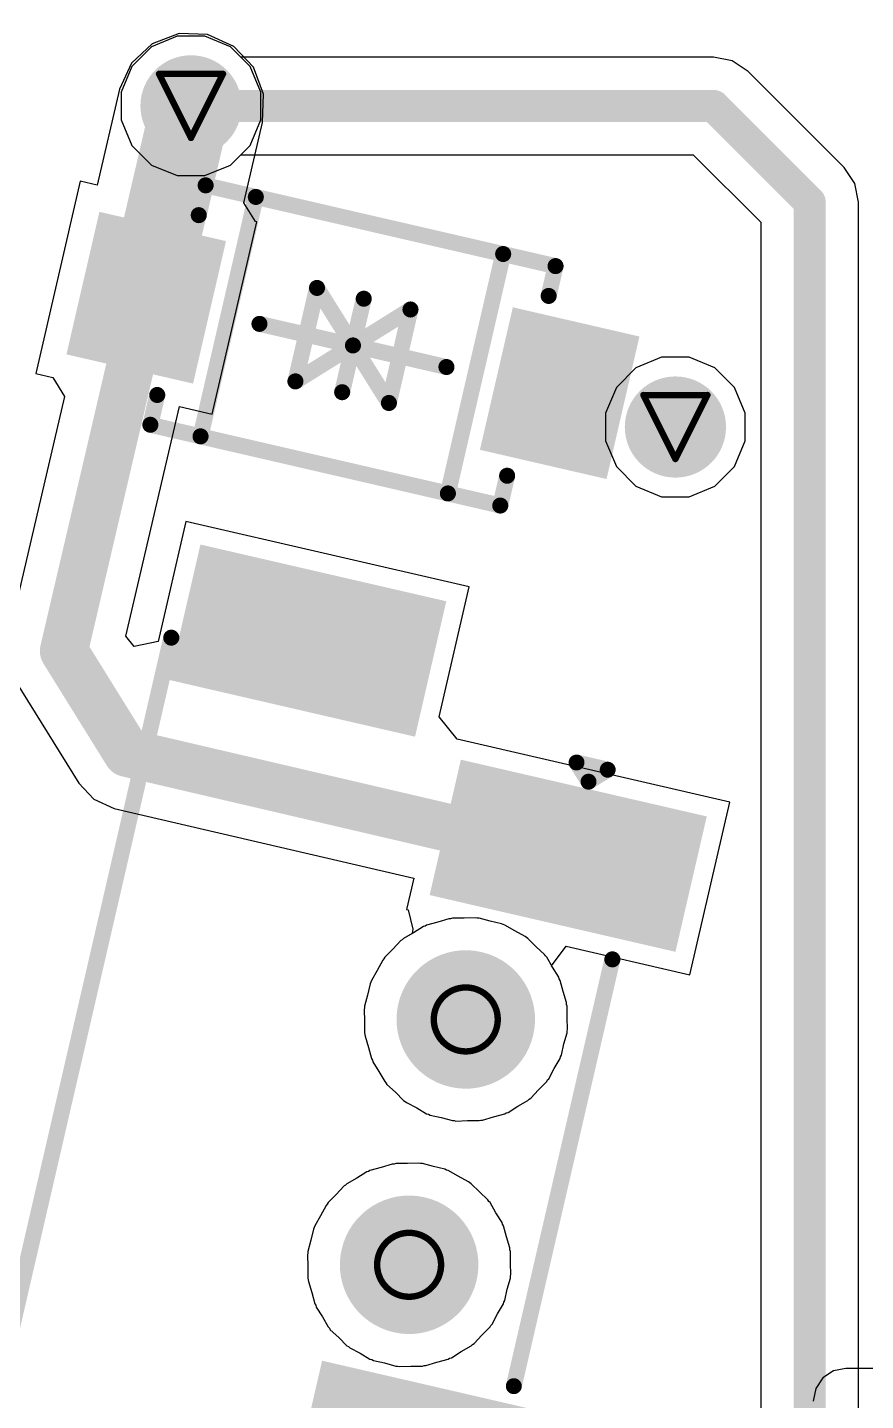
# Model space of a CAD drawing. Header units: inches. Extents: x -6 to 385, y -2 to 102.
# Drawn here: x -1.7 to 4.95, y 29.33 to 40.23 of the extents above; entities that cross this region are included whole.
import ezdxf

# ---------------------------------------------------------------- set-up
doc = ezdxf.new("R2010")
doc.units = ezdxf.units.IN
for name, color, linetype in [('Board outline', 216, 'Continuous'), ('Bottom Layer', 5, 'Continuous'), ('Bottom Overlay', 54, 'Continuous'), ('Bottom Paste', 16, 'Continuous'), ('Bottom Solder', 6, 'Continuous'), ('Drill Drawing', 1, 'Continuous'), ('Layer 1', 16, 'Continuous'), ('Layer 2', 76, 'Continuous'), ('Pad Holes', 156, 'Continuous'), ('Top Layer', 1, 'Continuous'), ('Top Solder', 216, 'Continuous'), ('Via Holes', 16, 'Continuous')]:
    doc.layers.add(name, color=color, linetype=linetype)

# ---------------------------------------------------------------- blocks, each defined once
blk = doc.blocks.new('SOD_123__B__D____________B_148')
at = {"layer": 'Bottom Layer'}
for points in [[(-1.22, -0.53), (-2.15, -0.53), (-2.15, 0.53), (-1.22, 0.53)], [(2.15, -0.53), (1.22, -0.53), (1.22, 0.53), (2.15, 0.53)]]:
    blk.add_hatch(color=5, dxfattribs=at).paths.add_polyline_path(points)
at = {"layer": 'Bottom Paste'}
for points in [[(-1.22, -0.53), (-2.15, -0.53), (-2.15, 0.53), (-1.22, 0.53)], [(2.15, -0.53), (1.22, -0.53), (1.22, 0.53), (2.15, 0.53)]]:
    blk.add_hatch(color=16, dxfattribs=at).paths.add_polyline_path(points)
at = {"layer": 'Bottom Solder'}
for points in [[(-1.169, -0.581), (-2.201, -0.581), (-2.201, 0.581), (-1.169, 0.581)], [(2.201, -0.581), (1.169, -0.581), (1.169, 0.581), (2.201, 0.581)]]:
    blk.add_hatch(color=6, dxfattribs=at).paths.add_polyline_path(points)
at = {"layer": 'Bottom Overlay'}
for points in [[(-1.426, 0.733, 0.127, 0.127, 0), (-1.426, 0.976, 0.127, 0.127, 0)], [(-1.426, 0.976, 0.127, 0.127, 0), (1.426, 0.976, 0.127, 0.127, 0)], [(-1.017, -0.976, 0.127, 0.127, 0), (-1.017, 0.976, 0.127, 0.127, 0)], [(0.999, -0.976, 0.127, 0.127, 0), (0.999, 0.976, 0.127, 0.127, 0)], [(1.426, 0.733, 0.127, 0.127, 0), (1.426, 0.976, 0.127, 0.127, 0)], [(-0.381, 0.381, 0.127, 0.127, 0), (0, 0, 0.127, 0.127, 0)], [(-0.381, -0.381, 0.127, 0.127, 0), (-0.381, 0.381, 0.127, 0.127, 0)], [(0, -0.381, 0.127, 0.127, 0), (0, 0.381, 0.127, 0.127, 0)], [(0, 0, 0.127, 0.127, 0), (0.381, 0.381, 0.127, 0.127, 0)], [(0.381, -0.381, 0.127, 0.127, 0), (0.381, 0.381, 0.127, 0.127, 0)], [(-0.762, 0, 0.127, 0.127, 0), (0.762, 0, 0.127, 0.127, 0)], [(-0.381, -0.381, 0.127, 0.127, 0), (0, 0, 0.127, 0.127, 0)], [(0, 0, 0.127, 0.127, 0), (0.381, -0.381, 0.127, 0.127, 0)], [(-1.426, -0.976, 0.127, 0.127, 0), (-1.426, -0.733, 0.127, 0.127, 0)], [(1.426, -0.976, 0.127, 0.127, 0), (1.426, -0.733, 0.127, 0.127, 0)], [(-1.426, -0.976, 0.127, 0.127, 0), (1.426, -0.976, 0.127, 0.127, 0)]]:
    blk.add_lwpolyline(points, format="xyseb", dxfattribs=at)
for points in [[(-1.458, 0.976, 0.0635, 0.0635, 1), (-1.394, 0.976, 0.0635, 0.0635, 1)], [(-1.458, 0.976, 0.0635, 0.0635, 1), (-1.394, 0.976, 0.0635, 0.0635, 1)], [(-1.049, 0.976, 0.0635, 0.0635, 1), (-0.985, 0.976, 0.0635, 0.0635, 1)], [(0.967, 0.976, 0.0635, 0.0635, 1), (1.031, 0.976, 0.0635, 0.0635, 1)], [(1.394, 0.976, 0.0635, 0.0635, 1), (1.458, 0.976, 0.0635, 0.0635, 1)], [(1.394, 0.976, 0.0635, 0.0635, 1), (1.458, 0.976, 0.0635, 0.0635, 1)], [(-1.458, 0.733, 0.0635, 0.0635, 1), (-1.394, 0.733, 0.0635, 0.0635, 1)], [(1.394, 0.733, 0.0635, 0.0635, 1), (1.458, 0.733, 0.0635, 0.0635, 1)], [(-0.413, 0.381, 0.0635, 0.0635, 1), (-0.349, 0.381, 0.0635, 0.0635, 1)], [(-0.413, 0.381, 0.0635, 0.0635, 1), (-0.349, 0.381, 0.0635, 0.0635, 1)], [(-0.032, 0.381, 0.0635, 0.0635, 1), (0.032, 0.381, 0.0635, 0.0635, 1)], [(0.349, 0.381, 0.0635, 0.0635, 1), (0.413, 0.381, 0.0635, 0.0635, 1)], [(0.349, 0.381, 0.0635, 0.0635, 1), (0.413, 0.381, 0.0635, 0.0635, 1)], [(-0.794, 0, 0.0635, 0.0635, 1), (-0.73, 0, 0.0635, 0.0635, 1)], [(-0.032, 0, 0.0635, 0.0635, 1), (0.032, 0, 0.0635, 0.0635, 1)], [(-0.032, 0, 0.0635, 0.0635, 1), (0.032, 0, 0.0635, 0.0635, 1)], [(-0.032, 0, 0.0635, 0.0635, 1), (0.032, 0, 0.0635, 0.0635, 1)], [(-0.032, 0, 0.0635, 0.0635, 1), (0.032, 0, 0.0635, 0.0635, 1)], [(0.73, 0, 0.0635, 0.0635, 1), (0.794, 0, 0.0635, 0.0635, 1)], [(-0.413, -0.381, 0.0635, 0.0635, 1), (-0.349, -0.381, 0.0635, 0.0635, 1)], [(-0.413, -0.381, 0.0635, 0.0635, 1), (-0.349, -0.381, 0.0635, 0.0635, 1)], [(-0.032, -0.381, 0.0635, 0.0635, 1), (0.032, -0.381, 0.0635, 0.0635, 1)], [(0.349, -0.381, 0.0635, 0.0635, 1), (0.413, -0.381, 0.0635, 0.0635, 1)], [(0.349, -0.381, 0.0635, 0.0635, 1), (0.413, -0.381, 0.0635, 0.0635, 1)], [(-1.458, -0.733, 0.0635, 0.0635, 1), (-1.394, -0.733, 0.0635, 0.0635, 1)], [(1.394, -0.733, 0.0635, 0.0635, 1), (1.458, -0.733, 0.0635, 0.0635, 1)], [(-1.458, -0.976, 0.0635, 0.0635, 1), (-1.394, -0.976, 0.0635, 0.0635, 1)], [(-1.458, -0.976, 0.0635, 0.0635, 1), (-1.394, -0.976, 0.0635, 0.0635, 1)], [(-1.049, -0.976, 0.0635, 0.0635, 1), (-0.985, -0.976, 0.0635, 0.0635, 1)], [(0.967, -0.976, 0.0635, 0.0635, 1), (1.031, -0.976, 0.0635, 0.0635, 1)], [(1.394, -0.976, 0.0635, 0.0635, 1), (1.458, -0.976, 0.0635, 0.0635, 1)], [(1.394, -0.976, 0.0635, 0.0635, 1), (1.458, -0.976, 0.0635, 0.0635, 1)]]:
    blk.add_lwpolyline(points, format="xyseb", close=True, dxfattribs=at)
blk = doc.blocks.new('TP12422673_B_175')
at = {"layer": 'Bottom Layer'}
for points in [[(-2, 2.1), (-2, 0.3), (-2.9, 0.3), (-2.9, 2.1)], [(2.9, 2.1), (2.9, 0.3), (2, 0.3), (2, 2.1)], [(-3.2, -0.3), (-3.2, -2.1), (-4.1, -2.1), (-4.1, -0.3)], [(4.1, -0.3), (4.1, -2.1), (3.2, -2.1), (3.2, -0.3)]]:
    blk.add_hatch(color=5, dxfattribs=at).paths.add_polyline_path(points)
at = {"layer": 'Bottom Paste'}
for points in [[(-2, 2.1), (-2, 0.3), (-2.9, 0.3), (-2.9, 2.1)], [(2.9, 2.1), (2.9, 0.3), (2, 0.3), (2, 2.1)], [(-3.2, -0.3), (-3.2, -2.1), (-4.1, -2.1), (-4.1, -0.3)], [(4.1, -0.3), (4.1, -2.1), (3.2, -2.1), (3.2, -0.3)]]:
    blk.add_hatch(color=16, dxfattribs=at).paths.add_polyline_path(points)
at = {"layer": 'Bottom Solder'}
for points in [[(-1.898, 2.202), (-1.898, 0.198), (-3.002, 0.198), (-3.002, 2.202)], [(3.002, 2.202), (3.002, 0.198), (1.898, 0.198), (1.898, 2.202)], [(-3.098, -0.198), (-3.098, -2.202), (-4.202, -2.202), (-4.202, -0.198)], [(4.202, -0.198), (4.202, -2.202), (3.098, -2.202), (3.098, -0.198)]]:
    blk.add_hatch(color=6, dxfattribs=at).paths.add_polyline_path(points)
h = blk.add_hatch(color=6, dxfattribs=at)
edge = h.paths.add_edge_path()
edge.add_arc((-1, 0.7), 0.102, 0, 360)
h = blk.add_hatch(color=6, dxfattribs=at)
edge = h.paths.add_edge_path()
edge.add_arc((1, 0.7), 0.102, 0, 360)
at = {"layer": 'Pad Holes'}
h = blk.add_hatch(color=7, dxfattribs=at)
edge = h.paths.add_edge_path()
edge.add_arc((-1, 0.7), 0.55, 0, 360)
h = blk.add_hatch(color=7, dxfattribs=at)
edge = h.paths.add_edge_path()
edge.add_arc((1, 0.7), 0.55, 0, 360)
at = {"layer": 'Top Solder'}
h = blk.add_hatch(color=216, dxfattribs=at)
edge = h.paths.add_edge_path()
edge.add_arc((-1, 0.7), 0.102, 0, 360)
h = blk.add_hatch(color=216, dxfattribs=at)
edge = h.paths.add_edge_path()
edge.add_arc((1, 0.7), 0.102, 0, 360)
at = {"layer": 'Bottom Overlay'}
for points in [[(1.753, 1.727, 0.127, 0.127, 0), (-1.727, 1.727, 0.127, 0.127, 0)], [(-3.187, 1.098, 0.127, 0.127, 0), (-3.187, 1.352, 0.127, 0.127, 0)], [(-3.06, 1.225, 0.127, 0.127, 0), (-3.187, 1.352, 0.127, 0.127, 0)], [(-3.187, 1.098, 0.127, 0.127, 0), (-3.06, 1.225, 0.127, 0.127, 0)], [(3.531, -2.261, 0.127, 0.127, 0), (-3.429, -2.261, 0.127, 0.127, 0)]]:
    blk.add_lwpolyline(points, format="xyseb", dxfattribs=at)
for points in [[(-1.759, 1.727, 0.0635, 0.0635, 1), (-1.695, 1.727, 0.0635, 0.0635, 1)], [(1.721, 1.727, 0.0635, 0.0635, 1), (1.784, 1.727, 0.0635, 0.0635, 1)], [(-3.218, 1.352, 0.0635, 0.0635, 1), (-3.155, 1.352, 0.0635, 0.0635, 1)], [(-3.218, 1.352, 0.0635, 0.0635, 1), (-3.155, 1.352, 0.0635, 0.0635, 1)], [(-3.091, 1.225, 0.0635, 0.0635, 1), (-3.028, 1.225, 0.0635, 0.0635, 1)], [(-3.091, 1.225, 0.0635, 0.0635, 1), (-3.028, 1.225, 0.0635, 0.0635, 1)], [(-3.218, 1.098, 0.0635, 0.0635, 1), (-3.155, 1.098, 0.0635, 0.0635, 1)], [(-3.218, 1.098, 0.0635, 0.0635, 1), (-3.155, 1.098, 0.0635, 0.0635, 1)], [(-3.461, -2.261, 0.0635, 0.0635, 1), (-3.397, -2.261, 0.0635, 0.0635, 1)], [(3.499, -2.261, 0.0635, 0.0635, 1), (3.562, -2.261, 0.0635, 0.0635, 1)]]:
    blk.add_lwpolyline(points, format="xyseb", close=True, dxfattribs=at)

msp = doc.modelspace()

# ---------------------------------------------------------------- hatches: boundary and pattern name
at = {"layer": 'Bottom Layer'}
h = msp.add_hatch(color=5, dxfattribs=at)
edge = h.paths.add_edge_path()
edge.add_arc((-0.403, 39.612), 0.3, 0, 360)
h = msp.add_hatch(color=5, dxfattribs=at)
edge = h.paths.add_edge_path()
edge.add_arc((3.444, 37.061), 0.3, 0, 360)
at = {"layer": 'Bottom Solder'}
h = msp.add_hatch(color=6, dxfattribs=at)
edge = h.paths.add_edge_path()
edge.add_arc((-0.403, 39.612), 0.402, 0, 360)
h = msp.add_hatch(color=6, dxfattribs=at)
edge = h.paths.add_edge_path()
edge.add_arc((3.444, 37.061), 0.402, 0, 360)
at = {"layer": 'Layer 1'}
h = msp.add_hatch(color=16, dxfattribs=at)
edge = h.paths.add_edge_path()
edge.add_arc((-0.403, 39.612), 0.3, 0, 360)
h = msp.add_hatch(color=16, dxfattribs=at)
edge = h.paths.add_edge_path()
edge.add_arc((3.444, 37.061), 0.3, 0, 360)
at = {"layer": 'Layer 2'}
h = msp.add_hatch(color=76, dxfattribs=at)
edge = h.paths.add_edge_path()
edge.add_arc((-0.403, 39.612), 0.3, 0, 360)
h = msp.add_hatch(color=76, dxfattribs=at)
edge = h.paths.add_edge_path()
edge.add_arc((3.444, 37.061), 0.3, 0, 360)
at = {"layer": 'Top Layer'}
h = msp.add_hatch(color=1, dxfattribs=at)
edge = h.paths.add_edge_path()
edge.add_arc((-0.403, 39.612), 0.3, 0, 360)
h = msp.add_hatch(color=1, dxfattribs=at)
edge = h.paths.add_edge_path()
edge.add_arc((3.444, 37.061), 0.3, 0, 360)
at = {"layer": 'Top Solder'}
h = msp.add_hatch(color=216, dxfattribs=at)
edge = h.paths.add_edge_path()
edge.add_arc((-0.403, 39.612), 0.402, 0, 360)
h = msp.add_hatch(color=216, dxfattribs=at)
edge = h.paths.add_edge_path()
edge.add_arc((3.444, 37.061), 0.402, 0, 360)
at = {"layer": 'Via Holes'}
h = msp.add_hatch(color=7, dxfattribs=at)
edge = h.paths.add_edge_path()
edge.add_arc((-0.403, 39.612), 0.15, 0, 360)
h = msp.add_hatch(color=7, dxfattribs=at)
edge = h.paths.add_edge_path()
edge.add_arc((3.444, 37.061), 0.15, 0, 360)

# ---------------------------------------------------------------- linework, layer by layer
at = {"layer": 'Board outline'}
msp.add_lwpolyline([(-3.332, 37.664, 0.127, 0.127, -0.044149), (0, 45, 0.127, 0.127, 0)], format="xyseb", dxfattribs=at)
at = {"layer": 'Bottom Layer'}
for p, q in [((-0.498, 40.187), (-0.711, 40.106)), ((-0.271, 40.179), (-0.498, 40.187)), ((-0.064, 40.085), (-0.271, 40.179)), ((-0.711, 40.106), (-0.877, 39.951)), ((0.092, 39.919), (-0.064, 40.085)), ((-0.877, 39.951), (-0.971, 39.744)), ((0.172, 39.706), (0.092, 39.919)), ((-0.971, 39.744), (-1.148, 38.983)), ((0.164, 39.479), (0.172, 39.706)), ((0.016, 38.843), (0.164, 39.479)), ((-1.283, 39.014), (-1.635, 37.486)), ((-1.148, 38.983), (-1.283, 39.014)), ((0.11, 38.693), (0.016, 38.843)), ((-0.234, 37.163), (0.119, 38.691)), ((0.119, 38.691), (0.11, 38.693)), ((-1.635, 37.486), (-1.501, 37.455)), ((-1.501, 37.455), (-1.407, 37.304)), ((-1.407, 37.304), (-1.855, 35.385)), ((-0.92, 35.4), (-0.495, 37.223)), ((-0.495, 37.223), (-0.234, 37.163)), ((-0.443, 36.31), (-0.663, 35.356)), ((1.806, 35.791), (-0.443, 36.31)), ((1.568, 34.758), (1.806, 35.791)), ((-0.854, 35.317), (-0.92, 35.4)), ((-0.663, 35.356), (-0.854, 35.317)), ((-1.798, 35.043), (-1.295, 34.233)), ((1.71, 34.582), (1.568, 34.758)), ((3.875, 34.082), (1.71, 34.582)), ((-1.295, 34.233), (-1.174, 34.104)), ((-1.174, 34.104), (-1.013, 34.031)), ((-1.013, 34.031), (-1.013, 34.031)), ((-1.013, 34.031), (1.366, 33.476)), ((3.558, 32.71), (3.875, 34.082)), ((1.366, 33.476), (1.309, 33.229)), ((1.309, 33.229), (1.321, 33.226)), ((1.321, 33.226), (1.358, 33.072)), ((1.358, 33.072), (1.352, 33.037)), ((1.263, 32.981), (1.2, 32.914)), ((1.275, 32.988), (1.263, 32.981)), ((1.285, 32.998), (1.275, 32.988)), ((1.352, 33.037), (1.285, 32.998)), ((1.128, 32.836), (1.119, 32.826)), ((1.135, 32.849), (1.128, 32.836)), ((1.2, 32.914), (1.135, 32.849)), ((2.461, 32.78), (2.577, 32.936)), ((2.577, 32.936), (3.558, 32.71)), ((1.075, 32.745), (1.029, 32.665)), ((1.119, 32.826), (1.075, 32.745)), ((2.468, 32.769), (2.461, 32.78)), ((2.517, 32.691), (2.468, 32.769)), ((1.019, 32.639), (0.998, 32.549)), ((1.026, 32.651), (1.019, 32.639)), ((1.029, 32.665), (1.026, 32.651)), ((2.521, 32.678), (2.517, 32.691)), ((2.528, 32.665), (2.521, 32.678)), ((2.552, 32.577), (2.528, 32.665)), ((0.998, 32.549), (0.975, 32.461)), ((2.579, 32.489), (2.552, 32.577)), ((0.975, 32.447), (0.971, 32.433)), ((0.971, 32.433), (0.975, 32.341)), ((0.975, 32.461), (0.975, 32.447)), ((2.579, 32.475), (2.579, 32.489)), ((2.583, 32.461), (2.579, 32.475)), ((2.583, 32.369), (2.583, 32.461)), ((0.975, 32.341), (0.975, 32.249)), ((2.586, 32.277), (2.583, 32.369)), ((0.975, 32.249), (0.978, 32.235)), ((0.978, 32.235), (0.979, 32.221)), ((0.979, 32.221), (1.006, 32.133)), ((2.559, 32.16), (2.583, 32.249)), ((2.583, 32.263), (2.586, 32.277)), ((2.583, 32.249), (2.583, 32.263)), ((1.006, 32.133), (1.029, 32.045)), ((2.532, 32.058), (2.538, 32.071)), ((2.538, 32.071), (2.559, 32.16)), ((1.029, 32.045), (1.037, 32.032)), ((1.037, 32.032), (1.041, 32.019)), ((1.041, 32.019), (1.089, 31.941)), ((2.439, 31.884), (2.482, 31.965)), ((2.482, 31.965), (2.528, 32.045)), ((2.528, 32.045), (2.532, 32.058)), ((1.089, 31.941), (1.135, 31.861)), ((1.135, 31.861), (1.145, 31.851)), ((1.145, 31.851), (1.153, 31.839)), ((2.357, 31.796), (2.422, 31.861)), ((2.422, 31.861), (2.429, 31.874)), ((2.429, 31.874), (2.439, 31.884)), ((1.153, 31.839), (1.22, 31.776)), ((1.22, 31.776), (1.285, 31.712)), ((2.295, 31.729), (2.357, 31.796)), ((1.285, 31.712), (1.297, 31.704)), ((1.297, 31.704), (1.308, 31.695)), ((1.308, 31.695), (1.389, 31.652)), ((1.389, 31.652), (1.468, 31.606)), ((2.115, 31.617), (2.193, 31.666)), ((2.193, 31.666), (2.272, 31.712)), ((2.272, 31.712), (2.282, 31.722)), ((2.282, 31.722), (2.295, 31.729)), ((1.468, 31.606), (1.482, 31.602)), ((1.482, 31.602), (1.495, 31.595)), ((1.495, 31.595), (1.584, 31.575)), ((1.584, 31.575), (1.673, 31.551)), ((1.673, 31.551), (1.687, 31.551)), ((1.687, 31.551), (1.701, 31.548)), ((1.701, 31.548), (1.793, 31.551)), ((1.793, 31.551), (1.885, 31.551)), ((1.885, 31.551), (1.898, 31.555)), ((1.898, 31.555), (1.913, 31.555)), ((1.913, 31.555), (2, 31.582)), ((2, 31.582), (2.089, 31.606)), ((2.089, 31.606), (2.101, 31.613)), ((2.101, 31.613), (2.115, 31.617)), ((1.195, 31.206), (1.107, 31.179)), ((1.209, 31.206), (1.195, 31.206)), ((1.223, 31.21), (1.209, 31.206)), ((1.315, 31.21), (1.223, 31.21)), ((1.407, 31.213), (1.315, 31.21)), ((1.42, 31.21), (1.407, 31.213)), ((1.435, 31.21), (1.42, 31.21)), ((1.523, 31.186), (1.435, 31.21)), ((0.915, 31.095), (0.835, 31.05)), ((0.993, 31.144), (0.915, 31.095)), ((1.006, 31.148), (0.993, 31.144)), ((1.018, 31.155), (1.006, 31.148)), ((1.107, 31.179), (1.018, 31.155)), ((1.613, 31.166), (1.523, 31.186)), ((1.625, 31.159), (1.613, 31.166)), ((1.639, 31.155), (1.625, 31.159)), ((1.719, 31.109), (1.639, 31.155)), ((1.8, 31.066), (1.719, 31.109)), ((0.813, 31.032), (0.75, 30.965)), ((0.825, 31.039), (0.813, 31.032)), ((0.835, 31.05), (0.825, 31.039)), ((1.81, 31.057), (1.8, 31.066)), ((1.822, 31.05), (1.81, 31.057)), ((1.887, 30.985), (1.822, 31.05)), ((1.955, 30.922), (1.887, 30.985)), ((0.669, 30.877), (0.625, 30.796)), ((0.678, 30.887), (0.669, 30.877)), ((0.685, 30.9), (0.678, 30.887)), ((0.75, 30.965), (0.685, 30.9)), ((1.962, 30.91), (1.955, 30.922)), ((1.972, 30.9), (1.962, 30.91)), ((2.018, 30.82), (1.972, 30.9)), ((0.625, 30.796), (0.58, 30.716)), ((2.067, 30.742), (2.018, 30.82)), ((0.569, 30.69), (0.549, 30.601)), ((0.576, 30.703), (0.569, 30.69)), ((0.58, 30.716), (0.576, 30.703)), ((2.071, 30.729), (2.067, 30.742)), ((2.078, 30.716), (2.071, 30.729)), ((2.102, 30.628), (2.078, 30.716)), ((0.549, 30.601), (0.525, 30.512)), ((2.129, 30.54), (2.102, 30.628)), ((0.525, 30.498), (0.522, 30.484)), ((0.522, 30.484), (0.525, 30.392)), ((0.525, 30.512), (0.525, 30.498)), ((2.129, 30.526), (2.129, 30.54)), ((2.133, 30.512), (2.129, 30.526)), ((2.133, 30.42), (2.133, 30.512)), ((0.525, 30.392), (0.525, 30.3)), ((2.136, 30.328), (2.133, 30.42)), ((2.133, 30.315), (2.136, 30.328)), ((0.525, 30.3), (0.528, 30.287)), ((0.528, 30.287), (0.529, 30.272)), ((0.529, 30.272), (0.556, 30.185)), ((2.109, 30.212), (2.133, 30.3)), ((2.133, 30.3), (2.133, 30.315)), ((0.556, 30.185), (0.58, 30.096)), ((2.078, 30.096), (2.082, 30.11)), ((2.082, 30.11), (2.088, 30.122)), ((2.088, 30.122), (2.109, 30.212)), ((0.58, 30.096), (0.587, 30.084)), ((0.587, 30.084), (0.591, 30.07)), ((0.591, 30.07), (0.64, 29.992)), ((1.989, 29.935), (2.032, 30.016)), ((2.032, 30.016), (2.078, 30.096)), ((0.64, 29.992), (0.685, 29.912)), ((0.685, 29.912), (0.696, 29.902)), ((0.696, 29.902), (0.703, 29.89)), ((0.703, 29.89), (0.77, 29.828)), ((1.907, 29.848), (1.972, 29.912)), ((1.972, 29.912), (1.979, 29.925)), ((1.979, 29.925), (1.989, 29.935)), ((0.77, 29.828), (0.835, 29.763)), ((1.833, 29.773), (1.845, 29.78)), ((1.845, 29.78), (1.907, 29.848)), ((0.835, 29.763), (0.847, 29.756)), ((0.847, 29.756), (0.858, 29.746)), ((0.858, 29.746), (0.939, 29.703)), ((0.939, 29.703), (1.018, 29.657)), ((1.651, 29.664), (1.665, 29.668)), ((1.665, 29.668), (1.743, 29.717)), ((1.743, 29.717), (1.822, 29.763)), ((1.822, 29.763), (1.833, 29.773)), ((1.018, 29.657), (1.032, 29.653)), ((1.032, 29.653), (1.045, 29.647)), ((1.045, 29.647), (1.134, 29.626)), ((1.134, 29.626), (1.223, 29.602)), ((1.223, 29.602), (1.237, 29.602)), ((1.237, 29.602), (1.251, 29.599)), ((1.251, 29.599), (1.343, 29.602)), ((1.343, 29.602), (1.435, 29.602)), ((1.435, 29.602), (1.448, 29.606)), ((1.448, 29.606), (1.463, 29.606)), ((1.463, 29.606), (1.55, 29.633)), ((1.55, 29.633), (1.639, 29.657)), ((1.639, 29.657), (1.651, 29.664)), ((4.699, 29.563), (4.615, 29.507)), ((4.798, 29.582), (4.699, 29.563)), ((5.432, 29.582), (4.798, 29.582)), ((4.615, 29.507), (4.558, 29.423)), ((4.558, 29.423), (4.539, 29.323))]:
    msp.add_line(p, q, dxfattribs=at)
for points in [[(-0.758, 38.088, 0.635, 0.635, 0), (-0.403, 39.612, 0.635, 0.635, 0)], [(-1.413, 35.282, 0.381, 0.381, 0), (-0.758, 38.088, 0.381, 0.381, 0)], [(-1.413, 35.282, 0.381, 0.381, 0), (-0.91, 34.472, 0.381, 0.381, 0)], [(-0.91, 34.472, 0.381, 0.381, 0), (2.592, 33.655, 0.381, 0.381, 0)]]:
    msp.add_lwpolyline(points, format="xyseb", dxfattribs=at)
for points in [[(-0.562, 39.612, 0.318, 0.318, 1), (-0.244, 39.612, 0.318, 0.318, 1)], [(-0.917, 38.088, 0.318, 0.318, 1), (-0.6, 38.088, 0.318, 0.318, 1)], [(-0.854, 38.088, 0.191, 0.191, 1), (-0.663, 38.088, 0.191, 0.191, 1)], [(-1.508, 35.282, 0.191, 0.191, 1), (-1.318, 35.282, 0.191, 0.191, 1)], [(-1.508, 35.282, 0.191, 0.191, 1), (-1.318, 35.282, 0.191, 0.191, 1)], [(-1.005, 34.472, 0.191, 0.191, 1), (-0.815, 34.472, 0.191, 0.191, 1)], [(-1.005, 34.472, 0.191, 0.191, 1), (-0.815, 34.472, 0.191, 0.191, 1)], [(2.497, 33.655, 0.191, 0.191, 1), (2.687, 33.655, 0.191, 0.191, 1)]]:
    msp.add_lwpolyline(points, format="xyseb", close=True, dxfattribs=at)
at = {"layer": 'Drill Drawing'}
for points in [[(-0.657, 39.866, 0.0508, 0.0508, 0), (-0.149, 39.866, 0.0508, 0.0508, 0)], [(-0.657, 39.866, 0.0508, 0.0508, 0), (-0.403, 39.358, 0.0508, 0.0508, 0)], [(-0.403, 39.358, 0.0508, 0.0508, 0), (-0.149, 39.866, 0.0508, 0.0508, 0)], [(3.19, 37.315, 0.0508, 0.0508, 0), (3.698, 37.315, 0.0508, 0.0508, 0)], [(3.19, 37.315, 0.0508, 0.0508, 0), (3.444, 36.807, 0.0508, 0.0508, 0)], [(3.444, 36.807, 0.0508, 0.0508, 0), (3.698, 37.315, 0.0508, 0.0508, 0)]]:
    msp.add_lwpolyline(points, format="xyseb", dxfattribs=at)
for points in [[(-0.67, 39.866, 0.0254, 0.0254, 1), (-0.644, 39.866, 0.0254, 0.0254, 1)], [(-0.67, 39.866, 0.0254, 0.0254, 1), (-0.644, 39.866, 0.0254, 0.0254, 1)], [(-0.162, 39.866, 0.0254, 0.0254, 1), (-0.136, 39.866, 0.0254, 0.0254, 1)], [(-0.162, 39.866, 0.0254, 0.0254, 1), (-0.136, 39.866, 0.0254, 0.0254, 1)], [(-0.416, 39.358, 0.0254, 0.0254, 1), (-0.39, 39.358, 0.0254, 0.0254, 1)], [(-0.416, 39.358, 0.0254, 0.0254, 1), (-0.39, 39.358, 0.0254, 0.0254, 1)], [(3.177, 37.315, 0.0254, 0.0254, 1), (3.203, 37.315, 0.0254, 0.0254, 1)], [(3.177, 37.315, 0.0254, 0.0254, 1), (3.203, 37.315, 0.0254, 0.0254, 1)], [(3.685, 37.315, 0.0254, 0.0254, 1), (3.711, 37.315, 0.0254, 0.0254, 1)], [(3.685, 37.315, 0.0254, 0.0254, 1), (3.711, 37.315, 0.0254, 0.0254, 1)], [(3.431, 36.807, 0.0254, 0.0254, 1), (3.457, 36.807, 0.0254, 0.0254, 1)], [(3.431, 36.807, 0.0254, 0.0254, 1), (3.457, 36.807, 0.0254, 0.0254, 1)], [(2.033, 32.355, 0.0508, 0.0508, 1), (1.525, 32.355, 0.0508, 0.0508, 1)], [(1.512, 32.355, 0.0254, 0.0254, 1), (1.537, 32.355, 0.0254, 0.0254, 1)], [(2.02, 32.355, 0.0254, 0.0254, 1), (2.045, 32.355, 0.0254, 0.0254, 1)], [(1.583, 30.406, 0.0508, 0.0508, 1), (1.075, 30.406, 0.0508, 0.0508, 1)], [(1.062, 30.406, 0.0254, 0.0254, 1), (1.087, 30.406, 0.0254, 0.0254, 1)], [(1.57, 30.406, 0.0254, 0.0254, 1), (1.595, 30.406, 0.0254, 0.0254, 1)]]:
    msp.add_lwpolyline(points, format="xyseb", close=True, dxfattribs=at)
at = {"layer": 'Layer 1'}
for p, q in [((-0.513, 40.166), (-0.717, 40.081)), ((-0.293, 40.166), (-0.513, 40.166)), ((-0.089, 40.081), (-0.293, 40.166)), ((-0.717, 40.081), (-0.873, 39.925)), ((0.067, 39.925), (-0.089, 40.081)), ((-0.873, 39.925), (-0.957, 39.722)), ((0.151, 39.722), (0.067, 39.925)), ((-0.957, 39.722), (-0.957, 39.501)), ((0.151, 39.501), (0.151, 39.722)), ((-0.957, 39.501), (-0.873, 39.298)), ((0.067, 39.298), (0.151, 39.501)), ((-0.873, 39.298), (-0.717, 39.142)), ((-0.089, 39.142), (0.067, 39.298)), ((-0.717, 39.142), (-0.513, 39.058)), ((-0.513, 39.058), (-0.293, 39.058)), ((-0.293, 39.058), (-0.089, 39.142)), ((1.673, 33.159), (1.659, 33.155)), ((1.765, 33.159), (1.673, 33.159)), ((1.856, 33.162), (1.765, 33.159)), ((1.87, 33.159), (1.856, 33.162)), ((1.885, 33.159), (1.87, 33.159)), ((1.973, 33.135), (1.885, 33.159)), ((1.442, 33.093), (1.365, 33.044)), ((1.456, 33.097), (1.442, 33.093)), ((1.468, 33.104), (1.456, 33.097)), ((1.557, 33.128), (1.468, 33.104)), ((1.645, 33.155), (1.557, 33.128)), ((1.659, 33.155), (1.645, 33.155)), ((2.063, 33.114), (1.973, 33.135)), ((2.075, 33.108), (2.063, 33.114)), ((2.089, 33.104), (2.075, 33.108)), ((2.169, 33.058), (2.089, 33.104)), ((2.25, 33.015), (2.169, 33.058)), ((1.263, 32.981), (1.2, 32.914)), ((1.275, 32.988), (1.263, 32.981)), ((1.285, 32.998), (1.275, 32.988)), ((1.365, 33.044), (1.285, 32.998)), ((2.26, 33.005), (2.25, 33.015)), ((2.272, 32.998), (2.26, 33.005)), ((2.337, 32.933), (2.272, 32.998)), ((1.128, 32.836), (1.119, 32.826)), ((1.135, 32.849), (1.128, 32.836)), ((1.2, 32.914), (1.135, 32.849)), ((2.404, 32.871), (2.337, 32.933)), ((2.412, 32.859), (2.404, 32.871)), ((2.422, 32.849), (2.412, 32.859)), ((2.468, 32.769), (2.422, 32.849)), ((1.075, 32.745), (1.029, 32.665)), ((1.119, 32.826), (1.075, 32.745)), ((2.517, 32.691), (2.468, 32.769)), ((1.019, 32.639), (0.998, 32.549)), ((1.026, 32.651), (1.019, 32.639)), ((1.029, 32.665), (1.026, 32.651)), ((2.521, 32.678), (2.517, 32.691)), ((2.528, 32.665), (2.521, 32.678)), ((2.552, 32.577), (2.528, 32.665)), ((0.998, 32.549), (0.975, 32.461)), ((2.579, 32.489), (2.552, 32.577)), ((0.975, 32.447), (0.971, 32.433)), ((0.971, 32.433), (0.975, 32.341)), ((0.975, 32.461), (0.975, 32.447)), ((2.579, 32.475), (2.579, 32.489)), ((2.583, 32.461), (2.579, 32.475)), ((2.583, 32.369), (2.583, 32.461)), ((0.975, 32.341), (0.975, 32.249)), ((2.586, 32.277), (2.583, 32.369)), ((0.975, 32.249), (0.978, 32.235)), ((0.978, 32.235), (0.979, 32.221)), ((0.979, 32.221), (1.006, 32.133)), ((2.559, 32.16), (2.583, 32.249)), ((2.583, 32.263), (2.586, 32.277)), ((2.583, 32.249), (2.583, 32.263)), ((1.006, 32.133), (1.029, 32.045)), ((2.532, 32.058), (2.538, 32.071)), ((2.538, 32.071), (2.559, 32.16)), ((1.029, 32.045), (1.037, 32.032)), ((1.037, 32.032), (1.041, 32.019)), ((1.041, 32.019), (1.089, 31.941)), ((2.439, 31.884), (2.482, 31.965)), ((2.482, 31.965), (2.528, 32.045)), ((2.528, 32.045), (2.532, 32.058)), ((1.089, 31.941), (1.135, 31.861)), ((1.135, 31.861), (1.145, 31.851)), ((1.145, 31.851), (1.153, 31.839)), ((2.357, 31.796), (2.422, 31.861)), ((2.422, 31.861), (2.429, 31.874)), ((2.429, 31.874), (2.439, 31.884)), ((1.153, 31.839), (1.22, 31.776)), ((1.22, 31.776), (1.285, 31.712)), ((2.295, 31.729), (2.357, 31.796)), ((1.285, 31.712), (1.297, 31.704)), ((1.297, 31.704), (1.308, 31.695)), ((1.308, 31.695), (1.389, 31.652)), ((1.389, 31.652), (1.468, 31.606)), ((2.115, 31.617), (2.193, 31.666)), ((2.193, 31.666), (2.272, 31.712)), ((2.272, 31.712), (2.282, 31.722)), ((2.282, 31.722), (2.295, 31.729)), ((1.468, 31.606), (1.482, 31.602)), ((1.482, 31.602), (1.495, 31.595)), ((1.495, 31.595), (1.584, 31.575)), ((1.584, 31.575), (1.673, 31.551)), ((1.673, 31.551), (1.687, 31.551)), ((1.687, 31.551), (1.701, 31.548)), ((1.701, 31.548), (1.793, 31.551)), ((1.793, 31.551), (1.885, 31.551)), ((1.885, 31.551), (1.898, 31.555)), ((1.898, 31.555), (1.913, 31.555)), ((1.913, 31.555), (2, 31.582)), ((2, 31.582), (2.089, 31.606)), ((2.089, 31.606), (2.101, 31.613)), ((2.101, 31.613), (2.115, 31.617)), ((1.195, 31.206), (1.107, 31.179)), ((1.209, 31.206), (1.195, 31.206)), ((1.223, 31.21), (1.209, 31.206)), ((1.315, 31.21), (1.223, 31.21)), ((1.407, 31.213), (1.315, 31.21)), ((1.42, 31.21), (1.407, 31.213)), ((1.435, 31.21), (1.42, 31.21)), ((1.523, 31.186), (1.435, 31.21)), ((0.915, 31.095), (0.835, 31.05)), ((0.993, 31.144), (0.915, 31.095)), ((1.006, 31.148), (0.993, 31.144)), ((1.018, 31.155), (1.006, 31.148)), ((1.107, 31.179), (1.018, 31.155)), ((1.613, 31.166), (1.523, 31.186)), ((1.625, 31.159), (1.613, 31.166)), ((1.639, 31.155), (1.625, 31.159)), ((1.719, 31.109), (1.639, 31.155)), ((1.8, 31.066), (1.719, 31.109)), ((0.813, 31.032), (0.75, 30.965)), ((0.825, 31.039), (0.813, 31.032)), ((0.835, 31.05), (0.825, 31.039)), ((1.81, 31.057), (1.8, 31.066)), ((1.822, 31.05), (1.81, 31.057)), ((1.887, 30.985), (1.822, 31.05)), ((1.955, 30.922), (1.887, 30.985)), ((0.669, 30.877), (0.625, 30.796)), ((0.678, 30.887), (0.669, 30.877)), ((0.685, 30.9), (0.678, 30.887)), ((0.75, 30.965), (0.685, 30.9)), ((1.962, 30.91), (1.955, 30.922)), ((1.972, 30.9), (1.962, 30.91)), ((2.018, 30.82), (1.972, 30.9)), ((0.625, 30.796), (0.58, 30.716)), ((2.067, 30.742), (2.018, 30.82)), ((0.569, 30.69), (0.549, 30.601)), ((0.576, 30.703), (0.569, 30.69)), ((0.58, 30.716), (0.576, 30.703)), ((2.071, 30.729), (2.067, 30.742)), ((2.078, 30.716), (2.071, 30.729)), ((2.102, 30.628), (2.078, 30.716)), ((0.549, 30.601), (0.525, 30.512)), ((2.129, 30.54), (2.102, 30.628)), ((0.525, 30.498), (0.522, 30.484)), ((0.522, 30.484), (0.525, 30.392)), ((0.525, 30.512), (0.525, 30.498)), ((2.129, 30.526), (2.129, 30.54)), ((2.133, 30.512), (2.129, 30.526)), ((2.133, 30.42), (2.133, 30.512)), ((0.525, 30.392), (0.525, 30.3)), ((2.136, 30.328), (2.133, 30.42)), ((2.133, 30.315), (2.136, 30.328)), ((0.525, 30.3), (0.528, 30.287)), ((0.528, 30.287), (0.529, 30.272)), ((0.529, 30.272), (0.556, 30.185)), ((2.109, 30.212), (2.133, 30.3)), ((2.133, 30.3), (2.133, 30.315)), ((0.556, 30.185), (0.58, 30.096)), ((2.078, 30.096), (2.082, 30.11)), ((2.082, 30.11), (2.088, 30.122)), ((2.088, 30.122), (2.109, 30.212)), ((0.58, 30.096), (0.587, 30.084)), ((0.587, 30.084), (0.591, 30.07)), ((0.591, 30.07), (0.64, 29.992)), ((1.989, 29.935), (2.032, 30.016)), ((2.032, 30.016), (2.078, 30.096)), ((0.64, 29.992), (0.685, 29.912)), ((0.685, 29.912), (0.696, 29.902)), ((0.696, 29.902), (0.703, 29.89)), ((0.703, 29.89), (0.77, 29.828)), ((1.907, 29.848), (1.972, 29.912)), ((1.972, 29.912), (1.979, 29.925)), ((1.979, 29.925), (1.989, 29.935)), ((0.77, 29.828), (0.835, 29.763)), ((1.833, 29.773), (1.845, 29.78)), ((1.845, 29.78), (1.907, 29.848)), ((0.835, 29.763), (0.847, 29.756)), ((0.847, 29.756), (0.858, 29.746)), ((0.858, 29.746), (0.939, 29.703)), ((0.939, 29.703), (1.018, 29.657)), ((1.651, 29.664), (1.665, 29.668)), ((1.665, 29.668), (1.743, 29.717)), ((1.743, 29.717), (1.822, 29.763)), ((1.822, 29.763), (1.833, 29.773)), ((1.018, 29.657), (1.032, 29.653)), ((1.032, 29.653), (1.045, 29.647)), ((1.045, 29.647), (1.134, 29.626)), ((1.134, 29.626), (1.223, 29.602)), ((1.223, 29.602), (1.237, 29.602)), ((1.237, 29.602), (1.251, 29.599)), ((1.251, 29.599), (1.343, 29.602)), ((1.343, 29.602), (1.435, 29.602)), ((1.435, 29.602), (1.448, 29.606)), ((1.448, 29.606), (1.463, 29.606)), ((1.463, 29.606), (1.55, 29.633)), ((1.55, 29.633), (1.639, 29.657)), ((1.639, 29.657), (1.651, 29.664))]:
    msp.add_line(p, q, dxfattribs=at)
at = {"layer": 'Layer 2'}
for p, q in [((-0.513, 40.166), (-0.717, 40.081)), ((-0.293, 40.166), (-0.513, 40.166)), ((-0.089, 40.081), (-0.293, 40.166)), ((-0.717, 40.081), (-0.873, 39.925)), ((0.067, 39.925), (-0.089, 40.081)), ((-0.873, 39.925), (-0.957, 39.722)), ((0.151, 39.722), (0.067, 39.925)), ((-0.957, 39.722), (-0.957, 39.501)), ((0.151, 39.501), (0.151, 39.722)), ((-0.957, 39.501), (-0.873, 39.298)), ((0.067, 39.298), (0.151, 39.501)), ((-0.873, 39.298), (-0.717, 39.142)), ((-0.089, 39.142), (0.067, 39.298)), ((-0.717, 39.142), (-0.513, 39.058)), ((-0.513, 39.058), (-0.293, 39.058)), ((-0.293, 39.058), (-0.089, 39.142)), ((3.13, 37.531), (2.975, 37.375)), ((3.334, 37.615), (3.13, 37.531)), ((3.554, 37.615), (3.334, 37.615)), ((3.758, 37.531), (3.554, 37.615)), ((3.914, 37.375), (3.758, 37.531)), ((2.975, 37.375), (2.89, 37.172)), ((3.998, 37.172), (3.914, 37.375)), ((2.89, 37.172), (2.89, 36.951)), ((3.998, 36.951), (3.998, 37.172)), ((2.89, 36.951), (2.975, 36.748)), ((3.914, 36.748), (3.998, 36.951)), ((2.975, 36.748), (3.13, 36.592)), ((3.758, 36.592), (3.914, 36.748)), ((3.13, 36.592), (3.334, 36.507)), ((3.554, 36.507), (3.758, 36.592)), ((3.334, 36.507), (3.554, 36.507)), ((1.673, 33.159), (1.659, 33.155)), ((1.765, 33.159), (1.673, 33.159)), ((1.856, 33.162), (1.765, 33.159)), ((1.87, 33.159), (1.856, 33.162)), ((1.885, 33.159), (1.87, 33.159)), ((1.973, 33.135), (1.885, 33.159)), ((1.442, 33.093), (1.365, 33.044)), ((1.456, 33.097), (1.442, 33.093)), ((1.468, 33.104), (1.456, 33.097)), ((1.557, 33.128), (1.468, 33.104)), ((1.645, 33.155), (1.557, 33.128)), ((1.659, 33.155), (1.645, 33.155)), ((2.063, 33.114), (1.973, 33.135)), ((2.075, 33.108), (2.063, 33.114)), ((2.089, 33.104), (2.075, 33.108)), ((2.169, 33.058), (2.089, 33.104)), ((2.25, 33.015), (2.169, 33.058)), ((1.263, 32.981), (1.2, 32.914)), ((1.275, 32.988), (1.263, 32.981)), ((1.285, 32.998), (1.275, 32.988)), ((1.365, 33.044), (1.285, 32.998)), ((2.26, 33.005), (2.25, 33.015)), ((2.272, 32.998), (2.26, 33.005)), ((2.337, 32.933), (2.272, 32.998)), ((1.128, 32.836), (1.119, 32.826)), ((1.135, 32.849), (1.128, 32.836)), ((1.2, 32.914), (1.135, 32.849)), ((2.404, 32.871), (2.337, 32.933)), ((2.412, 32.859), (2.404, 32.871)), ((2.422, 32.849), (2.412, 32.859)), ((2.468, 32.769), (2.422, 32.849)), ((1.075, 32.745), (1.029, 32.665)), ((1.119, 32.826), (1.075, 32.745)), ((2.517, 32.691), (2.468, 32.769)), ((1.019, 32.639), (0.998, 32.549)), ((1.026, 32.651), (1.019, 32.639)), ((1.029, 32.665), (1.026, 32.651)), ((2.521, 32.678), (2.517, 32.691)), ((2.528, 32.665), (2.521, 32.678)), ((2.552, 32.577), (2.528, 32.665)), ((0.998, 32.549), (0.975, 32.461)), ((2.579, 32.489), (2.552, 32.577)), ((0.975, 32.447), (0.971, 32.433)), ((0.971, 32.433), (0.975, 32.341)), ((0.975, 32.461), (0.975, 32.447)), ((2.579, 32.475), (2.579, 32.489)), ((2.583, 32.461), (2.579, 32.475)), ((2.583, 32.369), (2.583, 32.461)), ((0.975, 32.341), (0.975, 32.249)), ((2.586, 32.277), (2.583, 32.369)), ((0.975, 32.249), (0.978, 32.235)), ((0.978, 32.235), (0.979, 32.221)), ((0.979, 32.221), (1.006, 32.133)), ((2.559, 32.16), (2.583, 32.249)), ((2.583, 32.263), (2.586, 32.277)), ((2.583, 32.249), (2.583, 32.263)), ((1.006, 32.133), (1.029, 32.045)), ((2.532, 32.058), (2.538, 32.071)), ((2.538, 32.071), (2.559, 32.16)), ((1.029, 32.045), (1.037, 32.032)), ((1.037, 32.032), (1.041, 32.019)), ((1.041, 32.019), (1.089, 31.941)), ((2.439, 31.884), (2.482, 31.965)), ((2.482, 31.965), (2.528, 32.045)), ((2.528, 32.045), (2.532, 32.058)), ((1.089, 31.941), (1.135, 31.861)), ((1.135, 31.861), (1.145, 31.851)), ((1.145, 31.851), (1.153, 31.839)), ((2.357, 31.796), (2.422, 31.861)), ((2.422, 31.861), (2.429, 31.874)), ((2.429, 31.874), (2.439, 31.884)), ((1.153, 31.839), (1.22, 31.776)), ((1.22, 31.776), (1.285, 31.712)), ((2.295, 31.729), (2.357, 31.796)), ((1.285, 31.712), (1.297, 31.704)), ((1.297, 31.704), (1.308, 31.695)), ((1.308, 31.695), (1.389, 31.652)), ((1.389, 31.652), (1.468, 31.606)), ((2.115, 31.617), (2.193, 31.666)), ((2.193, 31.666), (2.272, 31.712)), ((2.272, 31.712), (2.282, 31.722)), ((2.282, 31.722), (2.295, 31.729)), ((1.468, 31.606), (1.482, 31.602)), ((1.482, 31.602), (1.495, 31.595)), ((1.495, 31.595), (1.584, 31.575)), ((1.584, 31.575), (1.673, 31.551)), ((1.673, 31.551), (1.687, 31.551)), ((1.687, 31.551), (1.701, 31.548)), ((1.701, 31.548), (1.793, 31.551)), ((1.793, 31.551), (1.885, 31.551)), ((1.885, 31.551), (1.898, 31.555)), ((1.898, 31.555), (1.913, 31.555)), ((1.913, 31.555), (2, 31.582)), ((2, 31.582), (2.089, 31.606)), ((2.089, 31.606), (2.101, 31.613)), ((2.101, 31.613), (2.115, 31.617)), ((1.195, 31.206), (1.107, 31.179)), ((1.209, 31.206), (1.195, 31.206)), ((1.223, 31.21), (1.209, 31.206)), ((1.315, 31.21), (1.223, 31.21)), ((1.407, 31.213), (1.315, 31.21)), ((1.42, 31.21), (1.407, 31.213)), ((1.435, 31.21), (1.42, 31.21)), ((1.523, 31.186), (1.435, 31.21)), ((0.915, 31.095), (0.835, 31.05)), ((0.993, 31.144), (0.915, 31.095)), ((1.006, 31.148), (0.993, 31.144)), ((1.018, 31.155), (1.006, 31.148)), ((1.107, 31.179), (1.018, 31.155)), ((1.613, 31.166), (1.523, 31.186)), ((1.625, 31.159), (1.613, 31.166)), ((1.639, 31.155), (1.625, 31.159)), ((1.719, 31.109), (1.639, 31.155)), ((1.8, 31.066), (1.719, 31.109)), ((0.813, 31.032), (0.75, 30.965)), ((0.825, 31.039), (0.813, 31.032)), ((0.835, 31.05), (0.825, 31.039)), ((1.81, 31.057), (1.8, 31.066)), ((1.822, 31.05), (1.81, 31.057)), ((1.887, 30.985), (1.822, 31.05)), ((1.955, 30.922), (1.887, 30.985)), ((0.669, 30.877), (0.625, 30.796)), ((0.678, 30.887), (0.669, 30.877)), ((0.685, 30.9), (0.678, 30.887)), ((0.75, 30.965), (0.685, 30.9)), ((1.962, 30.91), (1.955, 30.922)), ((1.972, 30.9), (1.962, 30.91)), ((2.018, 30.82), (1.972, 30.9)), ((0.625, 30.796), (0.58, 30.716)), ((2.067, 30.742), (2.018, 30.82)), ((0.569, 30.69), (0.549, 30.601)), ((0.576, 30.703), (0.569, 30.69)), ((0.58, 30.716), (0.576, 30.703)), ((2.071, 30.729), (2.067, 30.742)), ((2.078, 30.716), (2.071, 30.729)), ((2.102, 30.628), (2.078, 30.716)), ((0.549, 30.601), (0.525, 30.512)), ((2.129, 30.54), (2.102, 30.628)), ((0.525, 30.498), (0.522, 30.484)), ((0.522, 30.484), (0.525, 30.392)), ((0.525, 30.512), (0.525, 30.498)), ((2.129, 30.526), (2.129, 30.54)), ((2.133, 30.512), (2.129, 30.526)), ((2.133, 30.42), (2.133, 30.512)), ((0.525, 30.392), (0.525, 30.3)), ((2.136, 30.328), (2.133, 30.42)), ((2.133, 30.315), (2.136, 30.328)), ((0.525, 30.3), (0.528, 30.287)), ((0.528, 30.287), (0.529, 30.272)), ((0.529, 30.272), (0.556, 30.185)), ((2.109, 30.212), (2.133, 30.3)), ((2.133, 30.3), (2.133, 30.315)), ((0.556, 30.185), (0.58, 30.096)), ((2.078, 30.096), (2.082, 30.11)), ((2.082, 30.11), (2.088, 30.122)), ((2.088, 30.122), (2.109, 30.212)), ((0.58, 30.096), (0.587, 30.084)), ((0.587, 30.084), (0.591, 30.07)), ((0.591, 30.07), (0.64, 29.992)), ((1.989, 29.935), (2.032, 30.016)), ((2.032, 30.016), (2.078, 30.096)), ((0.64, 29.992), (0.685, 29.912)), ((0.685, 29.912), (0.696, 29.902)), ((0.696, 29.902), (0.703, 29.89)), ((0.703, 29.89), (0.77, 29.828)), ((1.907, 29.848), (1.972, 29.912)), ((1.972, 29.912), (1.979, 29.925)), ((1.979, 29.925), (1.989, 29.935)), ((0.77, 29.828), (0.835, 29.763)), ((1.833, 29.773), (1.845, 29.78)), ((1.845, 29.78), (1.907, 29.848)), ((0.835, 29.763), (0.847, 29.756)), ((0.847, 29.756), (0.858, 29.746)), ((0.858, 29.746), (0.939, 29.703)), ((0.939, 29.703), (1.018, 29.657)), ((1.651, 29.664), (1.665, 29.668)), ((1.665, 29.668), (1.743, 29.717)), ((1.743, 29.717), (1.822, 29.763)), ((1.822, 29.763), (1.833, 29.773)), ((1.018, 29.657), (1.032, 29.653)), ((1.032, 29.653), (1.045, 29.647)), ((1.045, 29.647), (1.134, 29.626)), ((1.134, 29.626), (1.223, 29.602)), ((1.223, 29.602), (1.237, 29.602)), ((1.237, 29.602), (1.251, 29.599)), ((1.251, 29.599), (1.343, 29.602)), ((1.343, 29.602), (1.435, 29.602)), ((1.435, 29.602), (1.448, 29.606)), ((1.448, 29.606), (1.463, 29.606)), ((1.463, 29.606), (1.55, 29.633)), ((1.55, 29.633), (1.639, 29.657)), ((1.639, 29.657), (1.651, 29.664))]:
    msp.add_line(p, q, dxfattribs=at)
at = {"layer": 'Top Layer'}
for p, q in [((-0.513, 40.166), (-0.717, 40.081)), ((-0.293, 40.166), (-0.513, 40.166)), ((-0.089, 40.081), (-0.293, 40.166)), ((-0.717, 40.081), (-0.873, 39.925)), ((-0.008, 40), (-0.089, 40.081)), ((-0.873, 39.925), (-0.957, 39.722)), ((3.746, 40), (-0.008, 40)), ((3.895, 39.97), (3.746, 40)), ((4.021, 39.886), (3.895, 39.97)), ((4.785, 39.122), (4.021, 39.886)), ((-0.957, 39.722), (-0.957, 39.501)), ((-0.957, 39.501), (-0.873, 39.298)), ((-0.873, 39.298), (-0.717, 39.142)), ((-0.089, 39.142), (-0.008, 39.223)), ((-0.008, 39.223), (3.585, 39.223)), ((3.585, 39.223), (4.122, 38.687)), ((-0.717, 39.142), (-0.513, 39.058)), ((-0.513, 39.058), (-0.293, 39.058)), ((-0.293, 39.058), (-0.089, 39.142)), ((4.869, 38.996), (4.785, 39.122)), ((4.899, 38.848), (4.869, 38.996)), ((4.899, 7.309), (4.899, 38.848)), ((4.122, 38.687), (4.122, 7.148)), ((1.673, 33.159), (1.659, 33.155)), ((1.765, 33.159), (1.673, 33.159)), ((1.856, 33.162), (1.765, 33.159)), ((1.87, 33.159), (1.856, 33.162)), ((1.885, 33.159), (1.87, 33.159)), ((1.973, 33.135), (1.885, 33.159)), ((1.442, 33.093), (1.365, 33.044)), ((1.456, 33.097), (1.442, 33.093)), ((1.468, 33.104), (1.456, 33.097)), ((1.557, 33.128), (1.468, 33.104)), ((1.645, 33.155), (1.557, 33.128)), ((1.659, 33.155), (1.645, 33.155)), ((2.063, 33.114), (1.973, 33.135)), ((2.075, 33.108), (2.063, 33.114)), ((2.089, 33.104), (2.075, 33.108)), ((2.169, 33.058), (2.089, 33.104)), ((2.25, 33.015), (2.169, 33.058)), ((1.263, 32.981), (1.2, 32.914)), ((1.275, 32.988), (1.263, 32.981)), ((1.285, 32.998), (1.275, 32.988)), ((1.365, 33.044), (1.285, 32.998)), ((2.26, 33.005), (2.25, 33.015)), ((2.272, 32.998), (2.26, 33.005)), ((2.337, 32.933), (2.272, 32.998)), ((1.128, 32.836), (1.119, 32.826)), ((1.135, 32.849), (1.128, 32.836)), ((1.2, 32.914), (1.135, 32.849)), ((2.404, 32.871), (2.337, 32.933)), ((2.412, 32.859), (2.404, 32.871)), ((2.422, 32.849), (2.412, 32.859)), ((2.468, 32.769), (2.422, 32.849)), ((1.075, 32.745), (1.029, 32.665)), ((1.119, 32.826), (1.075, 32.745)), ((2.517, 32.691), (2.468, 32.769)), ((1.019, 32.639), (0.998, 32.549)), ((1.026, 32.651), (1.019, 32.639)), ((1.029, 32.665), (1.026, 32.651)), ((2.521, 32.678), (2.517, 32.691)), ((2.528, 32.665), (2.521, 32.678)), ((2.552, 32.577), (2.528, 32.665)), ((0.998, 32.549), (0.975, 32.461)), ((2.579, 32.489), (2.552, 32.577)), ((0.975, 32.447), (0.971, 32.433)), ((0.971, 32.433), (0.975, 32.341)), ((0.975, 32.461), (0.975, 32.447)), ((2.579, 32.475), (2.579, 32.489)), ((2.583, 32.461), (2.579, 32.475)), ((2.583, 32.369), (2.583, 32.461)), ((0.975, 32.341), (0.975, 32.249)), ((2.586, 32.277), (2.583, 32.369)), ((0.975, 32.249), (0.978, 32.235)), ((0.978, 32.235), (0.979, 32.221)), ((0.979, 32.221), (1.006, 32.133)), ((2.559, 32.16), (2.583, 32.249)), ((2.583, 32.263), (2.586, 32.277)), ((2.583, 32.249), (2.583, 32.263)), ((1.006, 32.133), (1.029, 32.045)), ((2.532, 32.058), (2.538, 32.071)), ((2.538, 32.071), (2.559, 32.16)), ((1.029, 32.045), (1.037, 32.032)), ((1.037, 32.032), (1.041, 32.019)), ((1.041, 32.019), (1.089, 31.941)), ((2.439, 31.884), (2.482, 31.965)), ((2.482, 31.965), (2.528, 32.045)), ((2.528, 32.045), (2.532, 32.058)), ((1.089, 31.941), (1.135, 31.861)), ((1.135, 31.861), (1.145, 31.851)), ((1.145, 31.851), (1.153, 31.839)), ((2.357, 31.796), (2.422, 31.861)), ((2.422, 31.861), (2.429, 31.874)), ((2.429, 31.874), (2.439, 31.884)), ((1.153, 31.839), (1.22, 31.776)), ((1.22, 31.776), (1.285, 31.712)), ((2.295, 31.729), (2.357, 31.796)), ((1.285, 31.712), (1.297, 31.704)), ((1.297, 31.704), (1.308, 31.695)), ((1.308, 31.695), (1.389, 31.652)), ((1.389, 31.652), (1.468, 31.606)), ((2.115, 31.617), (2.193, 31.666)), ((2.193, 31.666), (2.272, 31.712)), ((2.272, 31.712), (2.282, 31.722)), ((2.282, 31.722), (2.295, 31.729)), ((1.468, 31.606), (1.482, 31.602)), ((1.482, 31.602), (1.495, 31.595)), ((1.495, 31.595), (1.584, 31.575)), ((1.584, 31.575), (1.673, 31.551)), ((1.673, 31.551), (1.687, 31.551)), ((1.687, 31.551), (1.701, 31.548)), ((1.701, 31.548), (1.793, 31.551)), ((1.793, 31.551), (1.885, 31.551)), ((1.885, 31.551), (1.898, 31.555)), ((1.898, 31.555), (1.913, 31.555)), ((1.913, 31.555), (2, 31.582)), ((2, 31.582), (2.089, 31.606)), ((2.089, 31.606), (2.101, 31.613)), ((2.101, 31.613), (2.115, 31.617)), ((1.195, 31.206), (1.107, 31.179)), ((1.209, 31.206), (1.195, 31.206)), ((1.223, 31.21), (1.209, 31.206)), ((1.315, 31.21), (1.223, 31.21)), ((1.407, 31.213), (1.315, 31.21)), ((1.42, 31.21), (1.407, 31.213)), ((1.435, 31.21), (1.42, 31.21)), ((1.523, 31.186), (1.435, 31.21)), ((0.915, 31.095), (0.835, 31.05)), ((0.993, 31.144), (0.915, 31.095)), ((1.006, 31.148), (0.993, 31.144)), ((1.018, 31.155), (1.006, 31.148)), ((1.107, 31.179), (1.018, 31.155)), ((1.613, 31.166), (1.523, 31.186)), ((1.625, 31.159), (1.613, 31.166)), ((1.639, 31.155), (1.625, 31.159)), ((1.719, 31.109), (1.639, 31.155)), ((1.8, 31.066), (1.719, 31.109)), ((0.813, 31.032), (0.75, 30.965)), ((0.825, 31.039), (0.813, 31.032)), ((0.835, 31.05), (0.825, 31.039)), ((1.81, 31.057), (1.8, 31.066)), ((1.822, 31.05), (1.81, 31.057)), ((1.887, 30.985), (1.822, 31.05)), ((1.955, 30.922), (1.887, 30.985)), ((0.669, 30.877), (0.625, 30.796)), ((0.678, 30.887), (0.669, 30.877)), ((0.685, 30.9), (0.678, 30.887)), ((0.75, 30.965), (0.685, 30.9)), ((1.962, 30.91), (1.955, 30.922)), ((1.972, 30.9), (1.962, 30.91)), ((2.018, 30.82), (1.972, 30.9)), ((0.625, 30.796), (0.58, 30.716)), ((2.067, 30.742), (2.018, 30.82)), ((0.569, 30.69), (0.549, 30.601)), ((0.576, 30.703), (0.569, 30.69)), ((0.58, 30.716), (0.576, 30.703)), ((2.071, 30.729), (2.067, 30.742)), ((2.078, 30.716), (2.071, 30.729)), ((2.102, 30.628), (2.078, 30.716)), ((0.549, 30.601), (0.525, 30.512)), ((2.129, 30.54), (2.102, 30.628)), ((0.525, 30.498), (0.522, 30.484)), ((0.522, 30.484), (0.525, 30.392)), ((0.525, 30.512), (0.525, 30.498)), ((2.129, 30.526), (2.129, 30.54)), ((2.133, 30.512), (2.129, 30.526)), ((2.133, 30.42), (2.133, 30.512)), ((0.525, 30.392), (0.525, 30.3)), ((2.136, 30.328), (2.133, 30.42)), ((2.133, 30.315), (2.136, 30.328)), ((0.525, 30.3), (0.528, 30.287)), ((0.528, 30.287), (0.529, 30.272)), ((0.529, 30.272), (0.556, 30.185)), ((2.109, 30.212), (2.133, 30.3)), ((2.133, 30.3), (2.133, 30.315)), ((0.556, 30.185), (0.58, 30.096)), ((2.078, 30.096), (2.082, 30.11)), ((2.082, 30.11), (2.088, 30.122)), ((2.088, 30.122), (2.109, 30.212)), ((0.58, 30.096), (0.587, 30.084)), ((0.587, 30.084), (0.591, 30.07)), ((0.591, 30.07), (0.64, 29.992)), ((1.989, 29.935), (2.032, 30.016)), ((2.032, 30.016), (2.078, 30.096)), ((0.64, 29.992), (0.685, 29.912)), ((0.685, 29.912), (0.696, 29.902)), ((0.696, 29.902), (0.703, 29.89)), ((0.703, 29.89), (0.77, 29.828)), ((1.907, 29.848), (1.972, 29.912)), ((1.972, 29.912), (1.979, 29.925)), ((1.979, 29.925), (1.989, 29.935)), ((0.77, 29.828), (0.835, 29.763)), ((1.833, 29.773), (1.845, 29.78)), ((1.845, 29.78), (1.907, 29.848)), ((0.835, 29.763), (0.847, 29.756)), ((0.847, 29.756), (0.858, 29.746)), ((0.858, 29.746), (0.939, 29.703)), ((0.939, 29.703), (1.018, 29.657)), ((1.651, 29.664), (1.665, 29.668)), ((1.665, 29.668), (1.743, 29.717)), ((1.743, 29.717), (1.822, 29.763)), ((1.822, 29.763), (1.833, 29.773)), ((1.018, 29.657), (1.032, 29.653)), ((1.032, 29.653), (1.045, 29.647)), ((1.045, 29.647), (1.134, 29.626)), ((1.134, 29.626), (1.223, 29.602)), ((1.223, 29.602), (1.237, 29.602)), ((1.237, 29.602), (1.251, 29.599)), ((1.251, 29.599), (1.343, 29.602)), ((1.343, 29.602), (1.435, 29.602)), ((1.435, 29.602), (1.448, 29.606)), ((1.448, 29.606), (1.463, 29.606)), ((1.463, 29.606), (1.55, 29.633)), ((1.55, 29.633), (1.639, 29.657)), ((1.639, 29.657), (1.651, 29.664))]:
    msp.add_line(p, q, dxfattribs=at)
for points in [[(-0.403, 39.612, 0.254, 0.254, 0), (3.746, 39.612, 0.254, 0.254, 0)], [(3.746, 39.612, 0.254, 0.254, 0), (4.51, 38.848, 0.254, 0.254, 0)], [(4.51, 7.148, 0.254, 0.254, 0), (4.51, 38.848, 0.254, 0.254, 0)]]:
    msp.add_lwpolyline(points, format="xyseb", dxfattribs=at)
for points in [[(-0.467, 39.612, 0.127, 0.127, 1), (-0.34, 39.612, 0.127, 0.127, 1)], [(3.683, 39.612, 0.127, 0.127, 1), (3.81, 39.612, 0.127, 0.127, 1)], [(3.683, 39.612, 0.127, 0.127, 1), (3.81, 39.612, 0.127, 0.127, 1)], [(4.447, 38.848, 0.127, 0.127, 1), (4.574, 38.848, 0.127, 0.127, 1)], [(4.447, 38.848, 0.127, 0.127, 1), (4.574, 38.848, 0.127, 0.127, 1)]]:
    msp.add_lwpolyline(points, format="xyseb", close=True, dxfattribs=at)

# ---------------------------------------------------------------- block references
for name, p, rotation in [('SOD_123__B__D____________B_148', (0.883, 37.709), 347), ('TP12422673_B_175', (0.872, 31.538), 257)]:
    msp.add_blockref(name, p, dxfattribs=dict(rotation=rotation))

doc.saveas('drawing.dxf')
